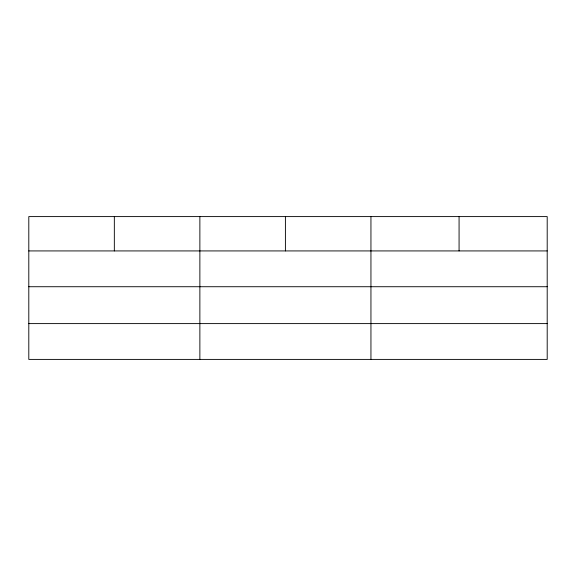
<?xml version="1.0" encoding="UTF-8"?>
<svg xmlns="http://www.w3.org/2000/svg" width="576" height="576" viewBox="0 0 576 576"><rect width="100%" height="100%" fill="white"/><g stroke="black" fill="none" stroke-linecap="round" stroke-linejoin="round"><path stroke-width="0.86" d="M547.2 286.726L547.2 216.598L28.8 216.598L28.8 359.402L547.2 359.402L547.2 286.726L28.8 286.726M28.8 250.927L547.2 250.927M28.8 323.604L547.2 323.604M459.072 216.598L459.072 250.927M370.944 216.598L370.944 359.402M285.408 216.598L285.408 250.927M199.872 216.598L199.872 359.402M114.336 216.598L114.336 250.927"/></g></svg>
